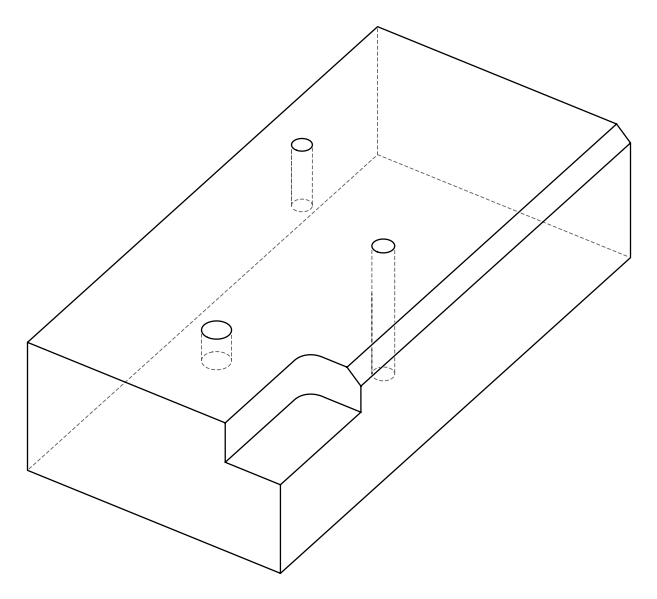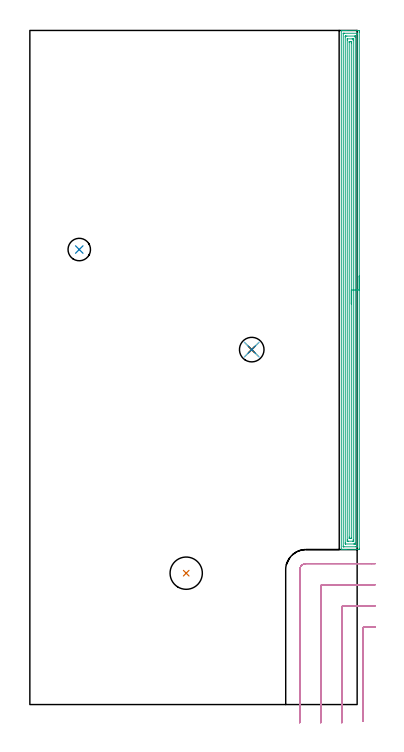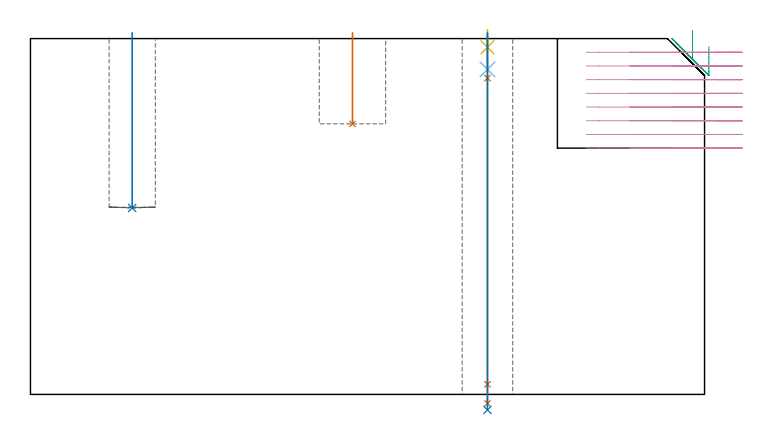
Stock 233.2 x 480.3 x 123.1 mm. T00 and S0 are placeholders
(PLAN: 8 operations, 7 tool changes, 25.3 min)
(1 INDEXABLE_INSERT_DRILL_BLIND_HOLE_FROM_SOLID | STEP1POCKET | UGT0302_002 | 0.13 min | 12240 mm3)
(2 INDEXABLE_INSERT_DRILL_BLIND_HOLE_FROM_SOLID_1 | STEP1POCKET_1 | NXT0302_003 | 0.24 min | 11711 mm3)
(3 AREA_MILL | FG_CHAMFER_SURFACE | UGT0205_001 | 15.04 min | 30856 mm3)
(4 MILL_CORNER_NOTCH_RECTANGULAR | CORNER_NOTCH_RECTANGULAR | UGT0201_094 | Follow Part, ap 5, ae 75% | 8.65 min | 210763 mm3)
(5 SPOT_DRILL | STEP1HOLE | NXT0321_9005460120000 | 0.05 min | 171 mm3)
(6 DRILL_BLIND_HOLE_INTO_CENTER | STEP1HOLE | UGT0301_191 | 0.05 min | 285 mm3)
(7 GUN_DRILL_THROUGH_HOLE | STEP1HOLE | UGT0307_003 | 0.59 min | 4302 mm3)
(8 SPADE_DRILL_TO_ENLARGE_THROUGH_HOLE | STEP1HOLE | UGT0306_008 | 0.52 min | 24781 mm3)
(TOOL UGT0302_002 | Indexable Insert Drill 23mm | D23 PA180 FL50 Z2)
(TOOL NXT0302_003 | Index. Insert Drill 16mm [880-D1600L20-05] | D16 PA176 FL80 Z2)
(TOOL UGT0205_001 | Chamfer Mill 20 x 3 x 45 deg. | D20 FL50 Z2)
(TOOL UGT0201_094 | End mill 20 mm | D20 FL38 Z4)
(TOOL NXT0321_9005460120000 | NC Spot Drill, 142deg, 12mm, Carbide, Uncoated | D12 PA142 FL30 Z2)
(TOOL UGT0301_191 | Twist Drill 7.1 mm | D7.1 PA118 FL66 Z2)
(TOOL UGT0307_003 | Gun Drill 7 mm | D7 PA130 FL24 Z1)
(TOOL UGT0306_008 | Spade Drill 17.5mm | D17.5 PA132 FL10 Z2)
(OP 1 INDEXABLE_INSERT_DRILL_BLIND_HOLE_FROM_SOLID)
G17 G21 G94 G90
T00 M6
G54
G17 G0 G90 X111.4 Y93.6 S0 M3
G43 Z133.1 H0
G94 G81 G98 Z93.6 F250. R125.1
G80
M5
M2
(OP 2 INDEXABLE_INSERT_DRILL_BLIND_HOLE_FROM_SOLID_1)
G17 G21 G94 G90
T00 M6
G54
G17 G0 G90 X35.2 Y324.2 S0 M3
G43 Z133.1 H1
G94 G81 G98 Z64.5 F250. R125.1
G80
M5
M2
(OP 3 AREA_MILL)
G17 G21 G94 G90
T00 M6
G54
G17 G0 G90 X234.7 Y305.35 S1061 M3
G43 Z133.1 H0
Z120.3
G94 G1 Y305.312 Z119.428 F250.
Y305.198 Z118.563
Y305.009 Z117.712
Y304.747 Z116.88
Y304.413 Z116.074
Y304.01 Z115.3
Y303.541 Z114.564
Y303.01 Z113.872
Y302.421 Z113.229
Y301.778 Z112.64
Y301.086 Z112.108
Y300.35 Z111.64
Y299.576 Z111.237
Y298.77 Z110.903
Y297.938 Z110.641
Y297.086 Z110.452
Y296.221 Z110.338
Y295.35 Z110.3
Y111.3
X234.699 Y111.009 Z110.301
X234.694 Y110.414 Z110.304
X234.692 Y110.407 Z110.306
X234.099 Y110.4 Z110.898
X225.178 Z119.817
X224.61 Z120.387
X224.285 Z120.711
X223.718 Z121.278
X223.393 Z121.602
X222.337 Z122.662
X221.955 Y110.404 Z123.036
X221.915 Y110.407 Z123.076
X221.903 Y110.409 Z123.088
X221.9 Y110.562 Z123.1
Y480.137
X221.903 Y480.291 Z123.088
X221.915 Y480.293 Z123.076
X221.955 Y480.296 Z123.036
X222.338 Y480.3 Z122.662
X222.744 Z122.256
X223.393 Z121.602
X224.61 Z120.387
X225.178 Z119.817
X233.491 Z111.507
X234.099 Y480.297 Z110.898
X234.692 Y480.293 Z110.306
X234.694 Y480.286 Z110.304
X234.699 Y479.691 Z110.301
X234.7 Y479.09 Z110.3
Y295.35
X233.286 Z111.714
Y112.715
X233.284 Y112.636 Z111.716
X233.279 Y112.479 Z111.721
X233.274 Y112.409 Z111.726
X233.255 Y112.406 Z111.745
X233.207 Y112.403 Z111.793
X232.708 Y112.4 Z112.292
X232.315 Z112.685
X223.787 Z121.213
X223.393 Y112.403 Z121.607
X223.338 Y112.406 Z121.662
X223.326 Y112.409 Z121.674
X223.321 Y112.453 Z121.679
X223.317 Y112.557 Z121.683
X223.315 Y112.715 Z121.685
X223.314 Y112.794 Z121.686
Y477.985
X223.316 Y478.064 Z121.684
X223.321 Y478.221 Z121.679
X223.326 Y478.291 Z121.674
X223.345 Y478.294 Z121.655
X223.393 Y478.297 Z121.607
X223.892 Y478.3 Z121.108
X224.285 Z120.715
X232.813 Z112.187
X233.207 Y478.297 Z111.793
X233.262 Y478.294 Z111.738
X233.274 Y478.291 Z111.726
X233.279 Y478.247 Z111.721
X233.283 Y478.143 Z111.717
X233.285 Y477.985 Z111.715
X233.286 Y477.906 Z111.714
Y295.35
X231.872 Z113.128
X231.871 Y115.023 Z113.129
X231.87 Y114.58 Z113.13
X231.867 Y114.468 Z113.133
X231.865 Y114.42 Z113.135
X231.781 Y114.41 Z113.219
X231.6 Y114.402 Z113.4
X231.423 Y114.401 Z113.577
X230.71 Y114.4 Z114.29
X224.998 Y114.401 Z120.002
X224.879 Y114.403 Z120.121
X224.783 Y114.408 Z120.217
X224.735 Y114.413 Z120.265
X224.733 Y114.431 Z120.267
X224.731 Y114.58 Z120.269
X224.729 Y115.029 Z120.271
X224.728 Y115.472 Z120.272
X224.729 Y475.677 Z120.271
X224.73 Y476.12 Z120.27
X224.733 Y476.232 Z120.267
X224.735 Y476.28 Z120.265
X224.819 Y476.29 Z120.181
X225. Y476.298 Z120.
X225.178 Y476.299 Z119.822
X225.89 Y476.3 Z119.11
X231.602 Y476.299 Z113.398
X231.722 Y476.297 Z113.278
X231.817 Y476.292 Z113.183
X231.865 Y476.287 Z113.135
X231.867 Y476.269 Z113.133
X231.869 Y476.12 Z113.131
X231.871 Y475.671 Z113.129
X231.872 Y475.228 Z113.128
Y295.35
X230.457 Z114.543
Y117.258
X230.453 Y116.442 Z114.547
X230.451 Y116.418 Z114.549
X230.44 Y116.41 Z114.56
X230.388 Y116.405 Z114.612
X230.281 Y116.402 Z114.719
X226.962 Y116.4 Z118.038
X226.517 Z118.483
X226.313 Y116.401 Z118.687
X226.21 Y116.405 Z118.79
X226.161 Y116.41 Z118.839
X226.149 Y116.416 Z118.851
X226.148 Y116.433 Z118.852
X226.143 Y117.184 Z118.857
Y117.258
Y473.442
X226.147 Y474.258 Z118.853
X226.149 Y474.282 Z118.851
X226.16 Y474.29 Z118.84
X226.212 Y474.295 Z118.788
X226.319 Y474.298 Z118.681
X229.638 Y474.3 Z115.362
X230.083 Z114.917
X230.288 Y474.299 Z114.712
X230.39 Y474.295 Z114.61
X230.439 Y474.29 Z114.561
X230.451 Y474.284 Z114.549
X230.452 Y474.267 Z114.548
X230.457 Y473.515 Z114.543
Y473.442
Y295.35
X229.043 Z115.957
Y119.043
X229.042 Y118.747 Z115.958
X229.038 Y118.449 Z115.962
X229.036 Y118.416 Z115.964
X229.025 Y118.41 Z115.975
X228.987 Y118.406 Z116.013
X228.907 Y118.402 Z116.093
X228.746 Y118.4 Z116.254
X228.497 Z116.503
X227.854 Y118.401 Z117.146
X227.601 Y118.403 Z117.399
X227.569 Y118.41 Z117.431
X227.563 Y118.418 Z117.437
X227.561 Y118.444 Z117.439
X227.558 Y119.043 Z117.442
X227.557 Y119.34 Z117.443
Y471.657
X227.558 Y471.953 Z117.442
X227.563 Y472.251 Z117.437
X227.564 Y472.284 Z117.436
X227.575 Y472.29 Z117.425
X227.613 Y472.294 Z117.387
X227.693 Y472.298 Z117.307
X227.854 Y472.299 Z117.146
X228.104 Y472.3 Z116.896
X228.746 Y472.299 Z116.254
X228.999 Y472.296 Z116.001
X229.031 Y472.29 Z115.969
X229.037 Y472.282 Z115.963
X229.039 Y472.256 Z115.961
X229.042 Y471.657 Z115.958
X229.043 Y471.36 Z115.957
Y295.35
Y294.478 Z115.995
Y293.613 Z116.109
Y292.762 Z116.298
Y291.93 Z116.56
Y291.124 Z116.894
Y290.35 Z117.297
Y289.614 Z117.765
Y288.922 Z118.296
Y288.279 Z118.886
Y287.689 Z119.529
Y287.158 Z120.221
Y286.69 Z120.957
Y286.287 Z121.731
Y285.953 Z122.537
Y285.691 Z123.369
Y285.502 Z124.22
Y285.388 Z125.085
Y285.35 Z125.957
G0 Z133.1
M5
M2
(OP 4 MILL_CORNER_NOTCH_RECTANGULAR)
G17 G21 G94 G90
T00 M6
G54
G17 G0 G90 X246.2 Y55.4 S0 M3
G43 Z133.1 H0
Z118.362
G94 G1 X243.2 F250.
X238.294 F500.
G3 X237.3 Y54.406 R1.
G1 Y-9.121
Y-12.121 F250.
G0 Z133.1
X246.2 Y70.4
Z118.362
G1 X243.2
X223.295 F500.
G3 X222.3 Y69.405 R1.
G1 Y-10.
Y-13. F250.
G0 Z133.1
X246.2 Y85.4
Z118.362
G1 X243.2
X208.295 F500.
G3 X207.3 Y84.405 R1.
G1 Y-10.
Y-13. F250.
G0 Z133.1
X246.2 Y100.4
Z118.362
G1 X243.2
X196.7 F500.
G3 X192.3 Y96. R4.4
G1 Y-10.
Y-13. F250.
G0 Z133.1
X246.2 Y55.4
Z113.625
G1 X243.2
X238.294 F500.
G3 X237.3 Y54.406 R1.
G1 Y-9.121
Y-12.121 F250.
G0 Z133.1
X246.2 Y70.4
Z113.625
G1 X243.2
X223.295 F500.
G3 X222.3 Y69.405 R1.
G1 Y-10.
Y-13. F250.
G0 Z133.1
X246.2 Y85.4
Z113.625
G1 X243.2
X208.295 F500.
G3 X207.3 Y84.405 R1.
G1 Y-10.
Y-13. F250.
G0 Z133.1
X246.2 Y100.4
Z113.625
G1 X243.2
X196.7 F500.
G3 X192.3 Y96. R4.4
G1 Y-10.
Y-13. F250.
G0 Z133.1
X246.2 Y55.4
Z108.887
G1 X243.2
X238.294 F500.
G3 X237.3 Y54.406 R1.
G1 Y-9.121
Y-12.121 F250.
G0 Z133.1
X246.2 Y70.4
Z108.887
G1 X243.2
X223.295 F500.
G3 X222.3 Y69.405 R1.
G1 Y-10.
Y-13. F250.
G0 Z133.1
X246.2 Y85.4
Z108.887
G1 X243.2
X208.295 F500.
G3 X207.3 Y84.405 R1.
G1 Y-10.
Y-13. F250.
G0 Z133.1
X246.2 Y100.4
Z108.887
G1 X243.2
X196.7 F500.
G3 X192.3 Y96. R4.4
G1 Y-10.
Y-13. F250.
G0 Z133.1
X246.2 Y55.4
Z104.15
G1 X243.2
X238.294 F500.
G3 X237.3 Y54.406 R1.
G1 Y-9.121
Y-12.121 F250.
G0 Z133.1
X246.2 Y70.4
Z104.15
G1 X243.2
X223.295 F500.
G3 X222.3 Y69.405 R1.
G1 Y-10.
Y-13. F250.
G0 Z133.1
X246.2 Y85.4
Z104.15
G1 X243.2
X208.295 F500.
G3 X207.3 Y84.405 R1.
G1 Y-10.
Y-13. F250.
G0 Z133.1
X246.2 Y100.4
Z104.15
G1 X243.2
X196.7 F500.
G3 X192.3 Y96. R4.4
G1 Y-10.
Y-13. F250.
G0 Z133.1
X246.2 Y55.4
Z99.412
G1 X243.2
X238.294 F500.
G3 X237.3 Y54.406 R1.
G1 Y-9.121
Y-12.121 F250.
G0 Z133.1
X246.2 Y70.4
Z99.412
G1 X243.2
X223.295 F500.
G3 X222.3 Y69.405 R1.
G1 Y-10.
Y-13. F250.
G0 Z133.1
X246.2 Y85.4
Z99.412
G1 X243.2
X208.295 F500.
G3 X207.3 Y84.405 R1.
G1 Y-10.
Y-13. F250.
G0 Z133.1
X246.2 Y100.4
Z99.412
G1 X243.2
X196.7 F500.
G3 X192.3 Y96. R4.4
G1 Y-10.
Y-13. F250.
G0 Z133.1
X246.2 Y55.4
Z94.675
G1 X243.2
X238.294 F500.
G3 X237.3 Y54.406 R1.
G1 Y-9.121
Y-12.121 F250.
G0 Z133.1
X246.2 Y70.4
Z94.675
G1 X243.2
X223.295 F500.
G3 X222.3 Y69.405 R1.
G1 Y-10.
Y-13. F250.
G0 Z133.1
X246.2 Y85.4
Z94.675
G1 X243.2
X208.295 F500.
G3 X207.3 Y84.405 R1.
G1 Y-10.
Y-13. F250.
G0 Z133.1
X246.2 Y100.4
Z94.675
G1 X243.2
X196.7 F500.
G3 X192.3 Y96. R4.4
G1 Y-10.
Y-13. F250.
G0 Z133.1
X246.2 Y55.4
Z89.937
G1 X243.2
X238.294 F500.
G3 X237.3 Y54.406 R1.
G1 Y-9.121
Y-12.121 F250.
G0 Z133.1
X246.2 Y70.4
Z89.937
G1 X243.2
X223.295 F500.
G3 X222.3 Y69.405 R1.
G1 Y-10.
Y-13. F250.
G0 Z133.1
X246.2 Y85.4
Z89.937
G1 X243.2
X208.295 F500.
G3 X207.3 Y84.405 R1.
G1 Y-10.
Y-13. F250.
G0 Z133.1
X246.2 Y100.4
Z89.937
G1 X243.2
X196.7 F500.
G3 X192.3 Y96. R4.4
G1 Y-10.
Y-13. F250.
G0 Z133.1
X246.2 Y55.4
Z85.2
G1 X243.2
X238.294 F500.
G3 X237.3 Y54.406 R1.
G1 Y-9.121
Y-12.121 F250.
G0 Z133.1
X246.2 Y70.4
Z85.2
G1 X243.2
X223.295 F500.
G3 X222.3 Y69.405 R1.
G1 Y-10.
Y-13. F250.
G0 Z133.1
X246.2 Y85.4
Z85.2
G1 X243.2
X208.295 F500.
G3 X207.3 Y84.405 R1.
G1 Y-10.
Y-13. F250.
G0 Z133.1
X246.2 Y100.4
Z85.2
G1 X243.2
X196.7 F500.
G3 X192.3 Y96. R4.4
G1 Y-10.
Y-13. F250.
G0 Z133.1
M5
M2
(OP 5 SPOT_DRILL)
G17 G21 G94 G90
T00 M6
G54
G17 G0 G90 X158.1 Y252.9 S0 M3
G43 Z133.1 H0
G94 G81 G98 Z120.1 F250. R126.1
G80
M5
M2
(OP 6 DRILL_BLIND_HOLE_INTO_CENTER)
G17 G21 G94 G90
T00 M6
G54
G17 G0 G90 X158.1 Y252.9 S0 M3
G43 Z133.1 H0
G94 G81 G98 Z112.45 F250. R125.1
G80
M5
M2
(OP 7 GUN_DRILL_THROUGH_HOLE)
G17 G21 G94 G90
T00 M6
G54
G17 G0 G90 X158.1 Y252.9 M8
G43 Z133.1 H0
Z123.846
S716 M3
G94 G1 Z109.421 F125. M26
G4 X.084
Z3.5 F250.
G4 X.084
Z-3.132 F125.
G4 X.084
M5
M9
G0 Z123.846
Z133.1
M2
(OP 8 SPADE_DRILL_TO_ENLARGE_THROUGH_HOLE)
G17 G21 G94 G90
T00 M6
G54
G17 G0 G90 X158.1 Y252.9 S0 M3
G43 Z133.1 H0
G94 G73 G98 Z-5.396 F250. Q16.062 R125.1
G80
M5
M2
